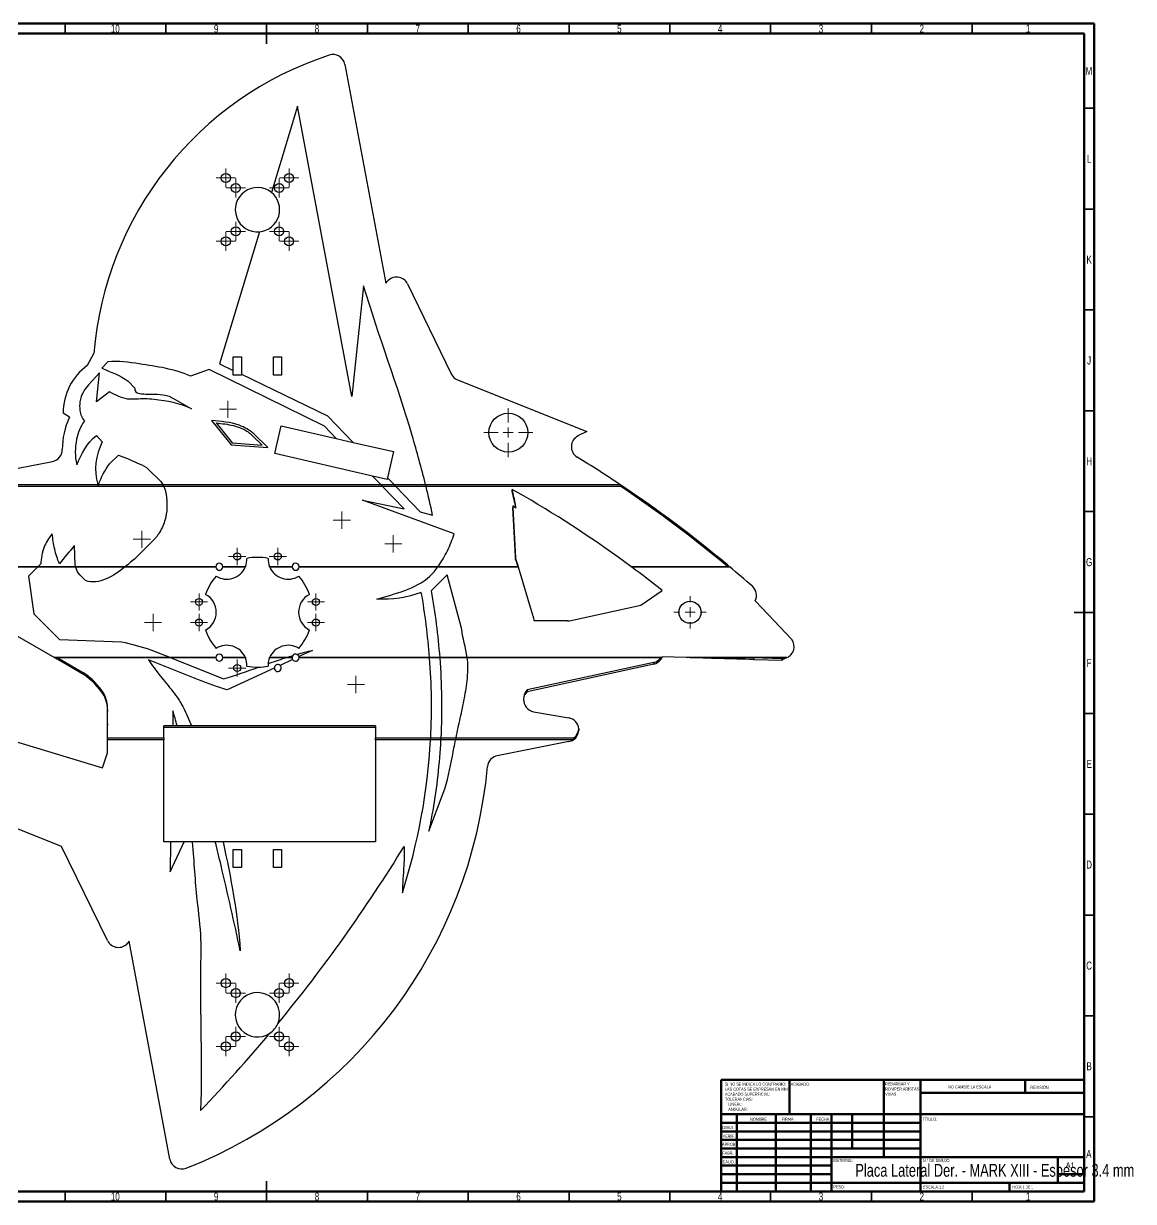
# Model space of a CAD drawing. Header units: millimetres. Extents: x 15 to 855, y 5 to 589.
# Drawn here: x 305 to 855, y 5 to 589 of the extents above; entities that cross this region are included whole.
import ezdxf

# ---------------------------------------------------------------- set-up
doc = ezdxf.new("R2010")
doc.units = ezdxf.units.MM
doc.styles.add('SLDTEXTSTYLE0', font='TXT', dxfattribs={"width": 0.75})
doc.styles.add('SLDTEXTSTYLE1', font='TXT', dxfattribs={"width": 0.681818})

# ---------------------------------------------------------------- blocks, each defined once
blk = doc.blocks.new('SW_NOTE_0')
at = {"color": 0, "linetype": 'Continuous', "lineweight": 0, "char_height": 1.5, "attachment_point": 1, "style": 'SLDTEXTSTYLE0'}
for s, insert in [('SI NO SE INDICA LO CONTRARIO:', (0, 1.93)), ('ACABADO SUPERFICIAL:', (0, -3.07)), ('TOLERANCIAS:', (0, -5.57)), ('LAS COTAS SE EXPRESAN EN MM', (0, -0.57)), ('ANGULAR:', (1.69, -10.57)), ('LINEAL:', (1.69, -8.07))]:
    blk.add_mtext(s, dxfattribs=dict(at, insert=insert))
blk = doc.blocks.new('SW_NOTE_0_1')
at = {"color": 0, "linetype": 'Continuous', "lineweight": 0, "char_height": 1.5, "attachment_point": 1, "style": 'SLDTEXTSTYLE0'}
for s, insert in [('REBARBAR Y', (0, 1.93)), ('VIVAS', (0, -3.07)), ('ROMPER ARISTAS', (0, -0.57))]:
    blk.add_mtext(s, dxfattribs=dict(at, insert=insert))
blk = doc.blocks.new('SW_CENTERMARKSYMBOL_0')
at = {"color": 0, "linetype": 'Continuous', "lineweight": 18}
for p, q in [((-2.5, 0), (-4.75, 0)), ((0, 0), (-2.5, 0)), ((0, 2.5), (0, 4.75)), ((0, 0), (0, 2.5)), ((0, 0), (0, -2.5)), ((0, 0), (2.5, 0)), ((2.5, 0), (4.75, 0)), ((0, -2.5), (0, -4.75))]:
    blk.add_line(p, q, dxfattribs=at)
blk = doc.blocks.new('SW_CENTERMARKSYMBOL_1')
at = {"color": 0, "linetype": 'Continuous', "lineweight": 18}
for p, q in [((-2.5, 0), (-4.75, 0)), ((0, 0), (-2.5, 0)), ((0, 2.5), (0, 4.75)), ((0, 0), (0, 2.5)), ((0, 0), (0, -2.5)), ((0, 0), (2.5, 0)), ((2.5, 0), (4.75, 0)), ((0, -2.5), (0, -4.75))]:
    blk.add_line(p, q, dxfattribs=at)
blk = doc.blocks.new('SW_CENTERMARKSYMBOL_2')
at = {"color": 0, "linetype": 'Continuous', "lineweight": 18}
for p, q in [((-2.5, 0), (-4.75, 0)), ((0, 0), (-2.5, 0)), ((0, 2.5), (0, 4.75)), ((0, 0), (0, 2.5)), ((0, 0), (0, -2.5)), ((0, 0), (2.5, 0)), ((2.5, 0), (4.75, 0)), ((0, -2.5), (0, -4.75))]:
    blk.add_line(p, q, dxfattribs=at)
blk = doc.blocks.new('SW_CENTERMARKSYMBOL_3')
at = {"color": 0, "linetype": 'Continuous', "lineweight": 18}
for p, q in [((-2.5, 0), (-4.75, 0)), ((0, 0), (-2.5, 0)), ((0, 2.5), (0, 4.75)), ((0, 0), (0, 2.5)), ((0, 0), (0, -2.5)), ((0, 0), (2.5, 0)), ((2.5, 0), (4.75, 0)), ((0, -2.5), (0, -4.75))]:
    blk.add_line(p, q, dxfattribs=at)
blk = doc.blocks.new('SW_CENTERMARKSYMBOL_4')
at = {"color": 0, "linetype": 'Continuous', "lineweight": 18}
for p, q in [((-2.5, 0), (-4.75, 0)), ((0, 0), (-2.5, 0)), ((0, 2.5), (0, 4.75)), ((0, 0), (0, 2.5)), ((0, 0), (0, -2.5)), ((0, 0), (2.5, 0)), ((2.5, 0), (4.75, 0)), ((0, -2.5), (0, -4.75))]:
    blk.add_line(p, q, dxfattribs=at)
blk = doc.blocks.new('SW_CENTERMARKSYMBOL_5')
at = {"color": 0, "linetype": 'Continuous', "lineweight": 18}
for p, q in [((-2.5, 0), (-4.75, 0)), ((0, 0), (-2.5, 0)), ((0, 2.5), (0, 4.75)), ((0, 0), (0, 2.5)), ((0, 0), (0, -2.5)), ((0, 0), (2.5, 0)), ((2.5, 0), (4.75, 0)), ((0, -2.5), (0, -4.75))]:
    blk.add_line(p, q, dxfattribs=at)
blk = doc.blocks.new('SW_CENTERMARKSYMBOL_6')
at = {"color": 0, "linetype": 'Continuous', "lineweight": 18}
for p, q in [((-2.5, 0), (-4.75, 0)), ((0, 0), (-2.5, 0)), ((0, 2.5), (0, 4.75)), ((0, 0), (0, 2.5)), ((0, 0), (0, -2.5)), ((0, 0), (2.5, 0)), ((2.5, 0), (4.75, 0)), ((0, -2.5), (0, -4.75))]:
    blk.add_line(p, q, dxfattribs=at)
blk = doc.blocks.new('SW_CENTERMARKSYMBOL_7')
at = {"color": 0, "linetype": 'Continuous', "lineweight": 18}
for p, q in [((-2.5, 0), (-4.75, 0)), ((0, 0), (-2.5, 0)), ((0, 2.5), (0, 4.75)), ((0, 0), (0, 2.5)), ((0, 0), (0, -2.5)), ((0, 0), (2.5, 0)), ((2.5, 0), (4.75, 0)), ((0, -2.5), (0, -4.75))]:
    blk.add_line(p, q, dxfattribs=at)
blk = doc.blocks.new('SW_CENTERMARKSYMBOL_8')
at = {"color": 0, "linetype": 'Continuous', "lineweight": 18}
for p, q in [((-2.5, 0), (-4.75, 0)), ((0, 0), (-2.5, 0)), ((0, 2.5), (0, 4.75)), ((0, 0), (0, 2.5)), ((0, 0), (0, -2.5)), ((0, 0), (2.5, 0)), ((2.5, 0), (4.75, 0)), ((0, -2.5), (0, -4.75))]:
    blk.add_line(p, q, dxfattribs=at)
blk = doc.blocks.new('SW_CENTERMARKSYMBOL_9')
at = {"color": 0, "linetype": 'Continuous', "lineweight": 18}
for p, q in [((-2.5, 0), (-4.75, 0)), ((0, 0), (-2.5, 0)), ((0, 2.5), (0, 4.75)), ((0, 0), (0, 2.5)), ((0, 0), (0, -2.5)), ((0, 0), (2.5, 0)), ((2.5, 0), (4.75, 0)), ((0, -2.5), (0, -4.75))]:
    blk.add_line(p, q, dxfattribs=at)
blk = doc.blocks.new('SW_CENTERMARKSYMBOL_10')
at = {"color": 0, "linetype": 'Continuous', "lineweight": 18}
for p, q in [((-2.5, 0), (-4.75, 0)), ((0, 0), (-2.5, 0)), ((0, 2.5), (0, 4.75)), ((0, 0), (0, 2.5)), ((0, 0), (0, -2.5)), ((0, 0), (2.5, 0)), ((2.5, 0), (4.75, 0)), ((0, -2.5), (0, -4.75))]:
    blk.add_line(p, q, dxfattribs=at)
blk = doc.blocks.new('SW_CENTERMARKSYMBOL_11')
at = {"color": 0, "linetype": 'Continuous', "lineweight": 18}
for p, q in [((-2.5, 0), (-4.75, 0)), ((0, 0), (-2.5, 0)), ((0, 2.5), (0, 4.75)), ((0, 0), (0, 2.5)), ((0, 0), (0, -2.5)), ((0, 0), (2.5, 0)), ((2.5, 0), (4.75, 0)), ((0, -2.5), (0, -4.75))]:
    blk.add_line(p, q, dxfattribs=at)
blk = doc.blocks.new('SW_CENTERMARKSYMBOL_12')
at = {"color": 0, "linetype": 'Continuous', "lineweight": 18}
for p, q in [((-2.5, 0), (-4.75, 0)), ((0, 0), (-2.5, 0)), ((0, 2.5), (0, 4.75)), ((0, 0), (0, 2.5)), ((0, 0), (0, -2.5)), ((0, 0), (2.5, 0)), ((2.5, 0), (4.75, 0)), ((0, -2.5), (0, -4.75))]:
    blk.add_line(p, q, dxfattribs=at)
blk = doc.blocks.new('SW_CENTERMARKSYMBOL_13')
at = {"color": 0, "linetype": 'Continuous', "lineweight": 18}
for p, q in [((-2.5, 0), (-4.75, 0)), ((0, 0), (-2.5, 0)), ((0, 2.5), (0, 4.75)), ((0, 0), (0, 2.5)), ((0, 0), (0, -2.5)), ((0, 0), (2.5, 0)), ((2.5, 0), (4.75, 0)), ((0, -2.5), (0, -4.75))]:
    blk.add_line(p, q, dxfattribs=at)
blk = doc.blocks.new('SW_CENTERMARKSYMBOL_14')
at = {"color": 0, "linetype": 'Continuous', "lineweight": 18}
for p, q in [((-2.5, 0), (-4.75, 0)), ((0, 0), (-2.5, 0)), ((0, 2.5), (0, 4.75)), ((0, 0), (0, 2.5)), ((0, 0), (0, -2.5)), ((0, 0), (2.5, 0)), ((2.5, 0), (4.75, 0)), ((0, -2.5), (0, -4.75))]:
    blk.add_line(p, q, dxfattribs=at)
blk = doc.blocks.new('SW_CENTERMARKSYMBOL_15')
at = {"color": 0, "linetype": 'Continuous', "lineweight": 18}
for p, q in [((-2.5, 0), (-4.75, 0)), ((0, 0), (-2.5, 0)), ((0, 2.5), (0, 4.75)), ((0, 0), (0, 2.5)), ((0, 0), (0, -2.5)), ((0, 0), (2.5, 0)), ((2.5, 0), (4.75, 0)), ((0, -2.5), (0, -4.75))]:
    blk.add_line(p, q, dxfattribs=at)
blk = doc.blocks.new('SW_CENTERMARKSYMBOL_16')
at = {"color": 0, "linetype": 'Continuous', "lineweight": 18}
for p, q in [((-2.5, 0), (-4.25, 0)), ((0, 0), (-2.5, 0)), ((0, 2.5), (0, 4.25)), ((0, 0), (0, 2.5)), ((0, 0), (0, -2.5)), ((0, 0), (2.5, 0)), ((2.5, 0), (4.25, 0)), ((0, -2.5), (0, -4.25))]:
    blk.add_line(p, q, dxfattribs=at)
blk = doc.blocks.new('SW_CENTERMARKSYMBOL_17')
at = {"color": 0, "linetype": 'Continuous', "lineweight": 18}
for p, q in [((-2.5, 0), (-4.25, 0)), ((0, 0), (-2.5, 0)), ((0, 2.5), (0, 4.25)), ((0, 0), (0, 2.5)), ((0, 0), (0, -2.5)), ((0, 0), (2.5, 0)), ((2.5, 0), (4.25, 0)), ((0, -2.5), (0, -4.25))]:
    blk.add_line(p, q, dxfattribs=at)
blk = doc.blocks.new('SW_CENTERMARKSYMBOL_18')
at = {"color": 0, "linetype": 'Continuous', "lineweight": 18}
for p, q in [((-2.5, 0), (-4.25, 0)), ((0, 0), (-2.5, 0)), ((0, 2.5), (0, 4.25)), ((0, 0), (0, 2.5)), ((0, 0), (0, -2.5)), ((0, 0), (2.5, 0)), ((2.5, 0), (4.25, 0)), ((0, -2.5), (0, -4.25))]:
    blk.add_line(p, q, dxfattribs=at)
blk = doc.blocks.new('SW_CENTERMARKSYMBOL_19')
at = {"color": 0, "linetype": 'Continuous', "lineweight": 18}
for p, q in [((-2.5, 0), (-4.25, 0)), ((0, 0), (-2.5, 0)), ((0, 2.5), (0, 4.25)), ((0, 0), (0, 2.5)), ((0, 0), (0, -2.5)), ((0, 0), (2.5, 0)), ((2.5, 0), (4.25, 0)), ((0, -2.5), (0, -4.25))]:
    blk.add_line(p, q, dxfattribs=at)
blk = doc.blocks.new('SW_CENTERMARKSYMBOL_20')
at = {"color": 0, "linetype": 'Continuous', "lineweight": 18}
for p, q in [((-2.5, 0), (-4.25, 0)), ((0, 0), (-2.5, 0)), ((0, 2.5), (0, 4.25)), ((0, 0), (0, 2.5)), ((0, 0), (0, -2.5)), ((0, 0), (2.5, 0)), ((2.5, 0), (4.25, 0)), ((0, -2.5), (0, -4.25))]:
    blk.add_line(p, q, dxfattribs=at)
blk = doc.blocks.new('SW_CENTERMARKSYMBOL_21')
at = {"color": 0, "linetype": 'Continuous', "lineweight": 18}
for p, q in [((0, 5), (0, 8)), ((-5, 0), (-8, 0)), ((0, 0), (-2.5, 0)), ((0, 0), (0, 2.5)), ((0, 0), (0, -2.5)), ((0, 0), (2.5, 0)), ((5, 0), (8, 0)), ((0, -5), (0, -8))]:
    blk.add_line(p, q, dxfattribs=at)
blk = doc.blocks.new('SW_CENTERMARKSYMBOL_22')
at = {"color": 0, "linetype": 'Continuous', "lineweight": 18}
for p, q in [((-2.5, 0), (-4.25, 0)), ((0, 0), (-2.5, 0)), ((0, 2.5), (0, 4.25)), ((0, 0), (0, 2.5)), ((0, 0), (0, -2.5)), ((0, 0), (2.5, 0)), ((2.5, 0), (4.25, 0)), ((0, -2.5), (0, -4.25))]:
    blk.add_line(p, q, dxfattribs=at)
blk = doc.blocks.new('SW_CENTERMARKSYMBOL_24')
at = {"color": 0, "linetype": 'Continuous', "lineweight": 18}
for p, q in [((-2.5, 0), (-4.25, 0)), ((0, 0), (-2.5, 0)), ((0, 2.5), (0, 4.25)), ((0, 0), (0, 2.5)), ((0, 0), (0, -2.5)), ((0, 0), (2.5, 0)), ((2.5, 0), (4.25, 0)), ((0, -2.5), (0, -4.25))]:
    blk.add_line(p, q, dxfattribs=at)
blk = doc.blocks.new('SW_CENTERMARKSYMBOL_25')
at = {"color": 0, "linetype": 'Continuous', "lineweight": 18}
for p, q in [((0, 5), (0, 12.15)), ((-5, 0), (-12.15, 0)), ((0, 0), (-2.5, 0)), ((0, 0), (0, 2.5)), ((0, 0), (0, -2.5)), ((0, 0), (2.5, 0)), ((5, 0), (12.15, 0)), ((0, -5), (0, -12.15))]:
    blk.add_line(p, q, dxfattribs=at)
blk = doc.blocks.new('SW_CENTERMARKSYMBOL_26')
at = {"color": 0, "linetype": 'Continuous', "lineweight": 18}
for p, q in [((-2.5, 0), (-4.25, 0)), ((0, 0), (-2.5, 0)), ((0, 2.5), (0, 4.25)), ((0, 0), (0, 2.5)), ((0, 0), (0, -2.5)), ((0, 0), (2.5, 0)), ((2.5, 0), (4.25, 0)), ((0, -2.5), (0, -4.25))]:
    blk.add_line(p, q, dxfattribs=at)
blk = doc.blocks.new('SW_CENTERMARKSYMBOL_27')
at = {"color": 0, "linetype": 'Continuous', "lineweight": 18}
for p, q in [((-2.5, 0), (-4.25, 0)), ((0, 0), (-2.5, 0)), ((0, 2.5), (0, 4.25)), ((0, 0), (0, 2.5)), ((0, 0), (0, -2.5)), ((0, 0), (2.5, 0)), ((2.5, 0), (4.25, 0)), ((0, -2.5), (0, -4.25))]:
    blk.add_line(p, q, dxfattribs=at)
blk = doc.blocks.new('SW_CENTERMARKSYMBOL_28')
at = {"color": 0, "linetype": 'Continuous', "lineweight": 18}
for p, q in [((-2.5, 0), (-4.25, 0)), ((0, 0), (-2.5, 0)), ((0, 2.5), (0, 4.25)), ((0, 0), (0, 2.5)), ((0, 0), (0, -2.5)), ((0, 0), (2.5, 0)), ((2.5, 0), (4.25, 0)), ((0, -2.5), (0, -4.25))]:
    blk.add_line(p, q, dxfattribs=at)
blk = doc.blocks.new('SW_CENTERMARKSYMBOL_29')
at = {"color": 0, "linetype": 'Continuous', "lineweight": 18}
for p, q in [((-2.5, 0), (-4.25, 0)), ((0, 0), (-2.5, 0)), ((0, 2.5), (0, 4.25)), ((0, 0), (0, 2.5)), ((0, 0), (0, -2.5)), ((0, 0), (2.5, 0)), ((2.5, 0), (4.25, 0)), ((0, -2.5), (0, -4.25))]:
    blk.add_line(p, q, dxfattribs=at)
blk = doc.blocks.new('SW_CENTERMARKSYMBOL_30')
at = {"color": 0, "linetype": 'Continuous', "lineweight": 18}
for p, q in [((-2.5, 0), (-4.25, 0)), ((0, 0), (-2.5, 0)), ((0, 2.5), (0, 4.25)), ((0, 0), (0, 2.5)), ((0, 0), (0, -2.5)), ((0, 0), (2.5, 0)), ((2.5, 0), (4.25, 0)), ((0, -2.5), (0, -4.25))]:
    blk.add_line(p, q, dxfattribs=at)
blk = doc.blocks.new('SW_CENTERMARKSYMBOL_31')
at = {"color": 0, "linetype": 'Continuous', "lineweight": 18}
for p, q in [((-2.5, 0), (-4.25, 0)), ((0, 0), (-2.5, 0)), ((0, 2.5), (0, 4.25)), ((0, 0), (0, 2.5)), ((0, 0), (0, -2.5)), ((0, 0), (2.5, 0)), ((2.5, 0), (4.25, 0)), ((0, -2.5), (0, -4.25))]:
    blk.add_line(p, q, dxfattribs=at)

msp = doc.modelspace()

# ---------------------------------------------------------------- linework, layer by layer
at = {"color": 7, "linetype": 'Continuous', "lineweight": 70}
for p, q in [((15, 589), (836, 589)), ((20, 584), (831, 584)), ((831, 584), (831, 10)), ((836, 589), (836, 5)), ((831, 10), (20, 10)), ((836, 5), (15, 5))]:
    msp.add_line(p, q, dxfattribs=at)
at = {"color": 7, "linetype": 'Continuous', "lineweight": 35}
for p, q in [((325.5, 584), (325.5, 589)), ((375.5, 584), (375.5, 589)), ((425.5, 589), (425.5, 579)), ((425.5, 584), (425.5, 589)), ((475.5, 584), (475.5, 589)), ((525.5, 584), (525.5, 589)), ((575.5, 584), (575.5, 589)), ((625.5, 584), (625.5, 589)), ((675.5, 584), (675.5, 589)), ((725.5, 584), (725.5, 589)), ((775.5, 584), (775.5, 589)), ((831, 547), (836, 547)), ((831, 497), (836, 497)), ((831, 447), (836, 447)), ((831, 397), (836, 397)), ((831, 347), (836, 347)), ((836, 297), (826, 297)), ((831, 297), (836, 297)), ((831, 247), (836, 247)), ((831, 197), (836, 197)), ((831, 147), (836, 147)), ((831, 97), (836, 97)), ((831, 47), (836, 47)), ((425.5, 5), (425.5, 15)), ((325.5, 10), (325.5, 5)), ((375.5, 10), (375.5, 5)), ((425.5, 10), (425.5, 5)), ((475.5, 10), (475.5, 5)), ((525.5, 10), (525.5, 5)), ((575.5, 10), (575.5, 5)), ((625.5, 10), (625.5, 5)), ((675.5, 10), (675.5, 5)), ((725.5, 10), (725.5, 5)), ((775.5, 10), (775.5, 5))]:
    msp.add_line(p, q, dxfattribs=at)
at = {"color": 7, "linetype": 'Continuous', "lineweight": 25}
for p, q in [((464.31, 568.72), (484.6, 460.27)), ((440.8, 548.06), (427.83, 505.31)), ((467.74, 404.05), (440.8, 548.06)), ((421.91, 485.77), (402.06, 420.32)), ((473.55, 458.95), (467.74, 404.05)), ((484.6, 460.27), (485.3, 461.12)), ((495.33, 459.94), (517.06, 415.36)), ((336.66, 419.58), (339.85, 425.34)), ((346.73, 421.25), (343.67, 418.09)), ((408.94, 423.73), (412.94, 423.73)), ((408.94, 417.01), (408.94, 423.73)), ((412.94, 423.73), (412.94, 415.09)), ((428.94, 423.73), (432.94, 423.73)), ((428.94, 414.73), (428.94, 423.73)), ((432.94, 423.73), (432.94, 414.73)), ((342.53, 415.85), (337.15, 409.93)), ((341.01, 401.49), (342.53, 415.85)), ((396.98, 417.41), (387.73, 414.25)), ((454.13, 389.31), (396.98, 417.41)), ((402.06, 420.32), (408.94, 417.01)), ((408.94, 414.73), (408.94, 417.01)), ((412.94, 414.73), (408.94, 414.73)), ((412.94, 415.09), (412.94, 414.73)), ((412.94, 415.09), (455.73, 394.51)), ((432.94, 414.73), (428.94, 414.73)), ((356.73, 411.62), (360.06, 408.28)), ((520.23, 412.42), (584.32, 386.77)), ((347.62, 406.45), (341.01, 401.49)), ((379.01, 403.25), (388.23, 397.91)), ((327.65, 393.77), (324.57, 395.87)), ((398.2, 392.14), (407.91, 380.15)), ((455.73, 394.51), (468.43, 381.36)), ((400.45, 390.96), (408.41, 381.12)), ((426.02, 378.85), (419.08, 385.53)), ((429.55, 375.79), (432.72, 389.57)), ((432.72, 389.57), (459.91, 383.32)), ((459.91, 383.32), (454.13, 389.31)), ((584.32, 386.77), (579.93, 384.57)), ((341.01, 384.74), (343.93, 381.61)), ((407.91, 380.15), (426.02, 378.85)), ((408.41, 381.12), (423.33, 380.04)), ((423.33, 380.04), (418.39, 384.81)), ((459.91, 383.32), (468.43, 381.36)), ((468.43, 381.36), (488.46, 376.76)), ((347.62, 370.71), (352.08, 374.99)), ((477.93, 364.67), (429.55, 375.79)), ((488.46, 376.76), (485.47, 363.73)), ((266.49, 361.5), (319.29, 371.88)), ((366.85, 367.97), (372.47, 362.49)), ((482.07, 360.39), (477.93, 364.67)), ((485.29, 362.98), (477.93, 364.67)), ((485.47, 363.73), (485.29, 362.98)), ((485.47, 363.73), (488.7, 360.39)), ((374.53, 359.44), (263.8, 359.44)), ((264.02, 360.39), (341.78, 360.39)), ((341.78, 360.39), (342.17, 360.39)), ((342.17, 360.39), (374.06, 360.39)), ((374.06, 360.39), (482.07, 360.39)), ((482.98, 359.44), (374.53, 359.44)), ((482.07, 360.39), (482.98, 359.44)), ((482.07, 360.39), (488.7, 360.39)), ((489.61, 359.44), (482.98, 359.44)), ((493.69, 348.36), (482.98, 359.44)), ((488.7, 360.39), (504.32, 360.39)), ((489.61, 359.44), (488.7, 360.39)), ((504.55, 359.44), (489.61, 359.44)), ((489.61, 359.44), (501.71, 346.91)), ((504.32, 360.39), (600.9, 360.39)), ((601.16, 359.44), (504.55, 359.44)), ((553.27, 354.67), (547.22, 357.96)), ((547.47, 357.04), (547.22, 357.18)), ((547.47, 357.04), (547.47, 357.82)), ((601.16, 359.44), (601.16, 360.22)), ((518.57, 336.05), (473.08, 352.67)), ((473.08, 352.67), (493.69, 348.36)), ((501.71, 346.91), (507.8, 345.33)), ((549.06, 348.77), (547.63, 349.9)), ((547.63, 349.9), (547.67, 349.09)), ((547.67, 349.09), (547.63, 349.12)), ((547.63, 349.12), (548.89, 324.06)), ((548.89, 324.84), (547.67, 349.09)), ((549.06, 348.77), (549.06, 349.55)), ((369.68, 333.22), (360.5, 323.99)), ((330.56, 320.42), (330.26, 330.17)), ((415.71, 323.51), (415.71, 323.85)), ((426.18, 323.85), (426.18, 323.51)), ((548.89, 324.06), (548.89, 324.84)), ((548.94, 323.58), (548.94, 324.36)), ((549, 323.28), (549, 324.06)), ((549.1, 322.9), (549.1, 323.68)), ((550.05, 320.58), (549.1, 323.68)), ((549.1, 322.9), (550.05, 319.8)), ((221.93, 319.63), (312, 319.63)), ((222.44, 319.8), (312.17, 319.8)), ((312, 319.63), (307.37, 315.02)), ((312.17, 319.8), (312, 319.63)), ((312, 319.63), (330.74, 319.63)), ((313.5, 321.13), (312.17, 319.8)), ((312.17, 319.8), (330.69, 319.8)), ((330.69, 319.8), (355.46, 319.8)), ((330.74, 319.63), (355.25, 319.63)), ((335.7, 312.84), (332.89, 315.66)), ((355.25, 319.63), (400.28, 319.63)), ((355.46, 319.8), (400.28, 319.8)), ((403.77, 319.8), (414.99, 319.8)), ((403.78, 319.63), (414.92, 319.63)), ((426.9, 319.8), (438.12, 319.8)), ((426.97, 319.63), (438.11, 319.63)), ((441.61, 319.8), (510.51, 319.8)), ((441.61, 319.63), (510.39, 319.63)), ((506.43, 315.02), (508.54, 317.13)), ((515.01, 315.66), (507.14, 307.8)), ((510.39, 319.63), (550.22, 319.63)), ((510.51, 319.8), (550.05, 319.8)), ((522.22, 289.22), (515.01, 315.66)), ((550.05, 319.8), (550.05, 320.58)), ((550.22, 319.63), (557.18, 296.39)), ((606.22, 319.8), (654.08, 319.8)), ((606.44, 319.63), (655.22, 319.63)), ((654.08, 319.8), (654.08, 320.58)), ((307.37, 315.02), (310.08, 296.33)), ((611.1, 300.58), (621.75, 307.95)), ((575.71, 292.94), (611.1, 300.58)), ((667.8, 302.71), (674.3, 296.03)), ((310.08, 296.33), (322.68, 283.69)), ((574.65, 292.82), (558.25, 292.82)), ((686.04, 283.67), (674.3, 296.03)), ((295.33, 289.01), (320.22, 274.63)), ((322.68, 283.69), (353.54, 282.45)), ((377.72, 274.63), (320.22, 274.63)), ((368.04, 278.49), (377.72, 274.63)), ((377.72, 274.63), (378.15, 274.46)), ((400.28, 274.63), (377.72, 274.63)), ((414.92, 274.63), (403.78, 274.63)), ((435.13, 274.63), (426.97, 274.63)), ((438.11, 274.63), (435.13, 274.63)), ((448.23, 278.23), (441.53, 275.12)), ((506.3, 274.63), (441.61, 274.63)), ((511.32, 274.63), (506.3, 274.63)), ((525, 274.63), (511.32, 274.63)), ((621.57, 274.63), (525, 274.63)), ((633.55, 274.63), (621.73, 274.97)), ((683.5, 274.63), (633.55, 274.63)), ((321.86, 274.46), (334.57, 267.12)), ((378.15, 274.46), (321.86, 274.46)), ((321.86, 274.46), (321.86, 273.68)), ((334.57, 266.34), (321.86, 273.68)), ((391.7, 263.67), (366.85, 273.57)), ((378.15, 274.46), (404.17, 264.09)), ((400.28, 274.46), (378.15, 274.46)), ((414.99, 274.46), (403.77, 274.46)), ((429.26, 269.44), (405.94, 258.64)), ((415.71, 270.42), (415.71, 270.75)), ((426.18, 270.75), (426.18, 270.42)), ((434.6, 274.46), (426.9, 274.46)), ((438.37, 273.66), (432.17, 270.79)), ((438.12, 274.46), (434.6, 274.46)), ((506.32, 274.46), (441.61, 274.46)), ((511.33, 274.46), (506.32, 274.46)), ((525.02, 274.46), (511.33, 274.46)), ((620.97, 274.46), (525.02, 274.46)), ((617.48, 272.25), (554.67, 258.69)), ((554.67, 257.91), (617.48, 271.47)), ((617.48, 272.25), (617.48, 271.47)), ((620.97, 274.46), (620.97, 273.68)), ((681.11, 274.07), (667.06, 274.46)), ((667.06, 274.46), (667.06, 273.68)), ((681.56, 274.46), (667.06, 274.46)), ((667.06, 273.68), (681.11, 273.29)), ((681.11, 274.07), (681.11, 273.29)), ((681.56, 274.46), (681.56, 273.68)), ((334.57, 267.12), (334.57, 266.34)), ((554.67, 258.69), (554.67, 257.91)), ((344.76, 256.8), (344.76, 256.02)), ((552.96, 254.1), (552.96, 253.32)), ((346.61, 248.71), (346.61, 247.93)), ((379.01, 248.2), (378.88, 240.88)), ((557.92, 247.8), (575.32, 244.78)), ((346.63, 241.81), (346.63, 241.03)), ((346.63, 241.81), (346.63, 241.81)), ((346.63, 241.81), (346.63, 241.03)), ((378.88, 240.88), (374.48, 240.88)), ((374.48, 234.83), (374.48, 240.88)), ((374.48, 240.1), (479.48, 240.1)), ((381.13, 240.88), (378.88, 240.88)), ((388.17, 240.88), (381.13, 240.88)), ((479.48, 240.88), (388.17, 240.88)), ((479.48, 240.88), (479.48, 234.83)), ((298.77, 233.66), (343.99, 219.96)), ((346.61, 234.83), (374.48, 234.83)), ((374.48, 233.88), (346.61, 233.88)), ((374.48, 234.83), (374.48, 233.88)), ((374.48, 183.25), (374.48, 233.88)), ((479.48, 233.88), (479.48, 234.83)), ((479.48, 234.83), (506.87, 234.83)), ((479.48, 233.88), (479.48, 183.25)), ((506.82, 233.88), (479.48, 233.88)), ((511.82, 233.88), (506.82, 233.88)), ((506.87, 234.83), (511.87, 234.83)), ((519.23, 233.88), (511.82, 233.88)), ((511.87, 234.83), (519.43, 234.83)), ((577.63, 233.88), (519.23, 233.88)), ((519.43, 234.83), (577.87, 234.83)), ((577.87, 234.83), (577.87, 234.05)), ((580.28, 239.26), (580.28, 238.48)), ((575.45, 232.98), (539.89, 226.01)), ((343.99, 219.96), (346.54, 227.49)), ((505.94, 188.54), (513.07, 207.38)), ((323.81, 180.98), (267.19, 203.64)), ((377.86, 183.25), (374.48, 183.25)), ((377.86, 183.25), (377.6, 168.38)), ((377.6, 168.38), (384.54, 183.25)), ((384.54, 183.25), (377.86, 183.25)), ((388.58, 183.25), (384.54, 183.25)), ((400, 183.25), (388.58, 183.25)), ((403.88, 183.25), (400, 183.25)), ((479.48, 183.25), (403.88, 183.25)), ((346.56, 134.33), (323.81, 180.98)), ((408.94, 179.53), (412.94, 179.53)), ((408.94, 170.53), (408.94, 179.53)), ((412.94, 179.53), (412.94, 170.53)), ((428.94, 179.53), (432.94, 179.53)), ((428.94, 170.53), (428.94, 179.53)), ((432.94, 179.53), (432.94, 170.53)), ((412.94, 170.53), (408.94, 170.53)), ((432.94, 170.53), (428.94, 170.53)), ((357.29, 133.99), (356.59, 133.14)), ((377.49, 25.99), (357.29, 133.99))]:
    msp.add_line(p, q, dxfattribs=at)
at = {"color": 7, "linetype": 'Continuous', "lineweight": 50}
for p, q in [((651, 65.25), (831, 65.25)), ((651, 65.25), (651, 10)), ((684.8, 48.25), (684.8, 65.25)), ((731.6, 65.25), (731.6, 27)), ((749.8, 65.25), (749.8, 10)), ((801.8, 58.88), (801.8, 65.25)), ((831, 58.88), (749.8, 58.88)), ((831, 48.25), (651, 48.25)), ((658.8, 48.25), (658.8, 10)), ((677.99, 48.25), (677.99, 10)), ((695.4, 48.25), (695.4, 10)), ((705.6, 10), (705.6, 48.25)), ((716, 31.25), (716, 48.25)), ((749.8, 44), (651, 44)), ((749.8, 39.75), (651, 39.75)), ((749.8, 35.5), (651, 35.5)), ((749.8, 31.25), (651, 31.25)), ((705.6, 27), (651, 27)), ((705.6, 27), (831, 27)), ((818, 14.25), (818, 27)), ((705.6, 22.75), (651, 22.75)), ((705.6, 18.5), (651, 18.5)), ((831, 18.5), (818, 18.5)), ((651, 14.25), (831, 14.25)), ((794, 10), (794, 14.25))]:
    msp.add_line(p, q, dxfattribs=at)
at = {"color": 7, "linetype": 'Continuous', "lineweight": 25}
for centre, radius in [((405.25, 512.43), 2.25), ((436.64, 512.43), 2.25), ((410.2, 507.48), 2.25), ((431.69, 507.48), 2.25), ((410.2, 485.98), 2.25), ((431.69, 485.98), 2.25), ((405.25, 481.03), 2.25), ((436.64, 481.03), 2.25), ((545.35, 386.19), 9.65), ((410.88, 324.79), 1.75), ((431.01, 324.79), 1.75), ((391.96, 302.24), 1.75), ((449.93, 302.24), 1.75), ((635.52, 297.13), 5.5), ((391.96, 292.02), 1.75), ((449.93, 292.02), 1.75), ((410.88, 269.48), 1.75), ((405.25, 113.23), 2.25), ((436.64, 113.23), 2.25), ((410.2, 108.28), 2.25), ((431.69, 108.28), 2.25), ((410.2, 86.78), 2.25), ((431.69, 86.78), 2.25), ((405.25, 81.83), 2.25), ((436.64, 81.83), 2.25)]:
    msp.add_circle(centre, radius, dxfattribs=at)
for centre, radius, start, end in [((509, 411.95), 169.68, 108.00279, 175.47538), ((458.42, 567.62), 6, 10.59586, 108.00279), ((420.94, 496.73), 11, 51.21268, 275.04871), ((420.94, 496.73), 11, 275.04871, 51.21268), ((489.93, 457.31), 6, 25.99393, 140.55052), ((353.99, 395.81), 29.42, 126.10723, 179.88004), ((522.46, 417.99), 6, 205.99393, 248.19084), ((360.93, 378.06), 36.8, 154.72969, 180.39206), ((582.63, 379.21), 6, 116.64784, 238.53504), ((318.13, 377.77), 6, 281.12712, 0.39206), ((251.6, -161.72), 628.17, 56.21641, 58.53504), ((473.09, 337.31), 76.95, 14.85733, 15.56433), ((473.09, 336.53), 76.95, 9.14927, 15.56433), ((473.09, 337.31), 76.95, 9.14927, 14.85733), ((251.6, -161.72), 628.17, 50.15464, 56.18867), ((251.6, -162.5), 628.17, 50.15464, 56.18867), ((251.2, -161.63), 598.17, 53.59454, 59.66989), ((402.03, 319.68), 1.75, 4.0319, 175.9681), ((405.73, 323.51), 9.98, 338.16333, 1.92602), ((420.94, 297.13), 27.22, 78.89405, 101.10595), ((436.16, 323.51), 9.98, 178.07398, 201.83667), ((439.86, 319.68), 1.75, 4.0319, 175.9681), ((553.63, 324.3), 4.74, 182.89558, 188.72764), ((386.95, 259.09), 174.59, 21.84954, 21.91437), ((473.09, 336.53), 76.95, 350.22542, 350.30901), ((386.95, 258.31), 174.59, 21.84954, 21.91437), ((553.65, 324.3), 4.76, 192.33609, 197.10351), ((402.03, 319.68), 1.75, 181.51011, 358.48989), ((405.73, 323.51), 9.98, 238.03401, 337.11311), ((436.16, 323.51), 9.98, 202.88689, 301.96599), ((439.86, 319.68), 1.75, 181.51011, 358.48989), ((251.2, -161.63), 598.17, 51.72337, 53.56725), ((251.6, -161.72), 628.17, 48.66996, 50.0196), ((420.94, 297.13), 27.23, 138.85409, 161.07602), ((420.94, 297.13), 27.23, 18.92398, 41.14591), ((662.48, 305.48), 6, 332.46412, 48.66996), ((390.54, 297.13), 9.98, 297.77882, 62.22118), ((451.35, 297.13), 9.98, 117.77882, 242.22118), ((561.97, 297.82), 5, 196.67076, 213.22005), ((386.95, 259.09), 174.59, 11.14161, 11.89878), ((574.65, 297.82), 5, 270, 282.18116), ((420.94, 297.13), 27.23, 198.92398, 221.14591), ((420.94, 297.13), 27.23, 318.85409, 341.07602), ((405.73, 270.75), 9.98, 22.88689, 121.96599), ((436.16, 270.75), 9.98, 58.03401, 157.11311), ((681.17, 280.17), 6, 292.76984, 35.74904), ((402.03, 274.59), 1.75, 1.51011, 178.48989), ((439.86, 274.59), 1.75, 141.60986, 178.48989), ((439.86, 274.59), 1.75, 71.02107, 141.60986), ((439.86, 274.59), 1.75, 17.88883, 71.02107), ((439.86, 274.59), 1.75, 1.51011, 17.88883), ((616.21, 277.33), 6, 333.249, 336.7818), ((402.03, 274.59), 1.75, 184.0319, 355.9681), ((405.73, 270.75), 9.98, 358.07398, 21.83667), ((420.94, 297.13), 27.23, 258.89405, 270.96958), ((420.94, 297.13), 27.23, 270.96958, 281.10595), ((436.16, 270.75), 9.98, 175.00336, 181.92602), ((436.16, 270.75), 9.98, 158.16333, 175.00336), ((431.01, 269.48), 1.75, 48.60606, 181.09835), ((431.01, 269.48), 1.75, 181.09835, 48.60606), ((439.86, 274.59), 1.75, 184.0319, 211.81557), ((439.86, 274.59), 1.75, 211.81557, 355.9681), ((616.21, 278.11), 6, 282.18116, 322.52276), ((616.21, 277.33), 6, 282.18116, 322.52276), ((684.6, 270.5), 5, 127.45667, 134.42347), ((684.6, 269.71), 5, 127.45667, 134.42347), ((314.83, 237.44), 35.64, 32.89654, 56.38076), ((314.83, 236.66), 35.64, 32.89654, 56.38076), ((558.95, 254.49), 6, 135.5784, 183.73082), ((558.95, 253.71), 6, 135.5784, 176.26918), ((327.57, 248.6), 19.05, 0.34209, 25.50046), ((327.57, 247.82), 19.05, 0.34209, 25.50046), ((558.95, 253.71), 6, 176.26918, 260.14425), ((-744.63, 242.2), 1091.26, 359.97951, 0.34209), ((-744.63, 241.42), 1091.26, 0.02051, 0.34209), ((-744.63, 241.42), 1091.26, 359.65397, 0.02049), ((574.3, 238.87), 6, 3.73082, 80.14425), ((-744.63, 241.42), 1091.26, 359.26851, 359.60409), ((574.3, 238.87), 6, 281.09143, 303.77007), ((574.3, 239.65), 6, 306.57468, 356.26918), ((574.3, 238.87), 6, 306.57468, 356.26918), ((541.04, 220.12), 6, 101.09143, 174.75902), ((298.78, 242.34), 237.28, 291.45762, 354.75902), ((351.95, 136.95), 6, 205.99393, 320.55052), ((420.94, 97.53), 11, 336.2451, 304.29337), ((420.94, 97.53), 11, 304.29337, 336.2451), ((383.39, 27.09), 6, 190.59586, 291.45762)]:
    msp.add_arc(centre, radius, start, end, dxfattribs=at)
for points, knots in [([(504.32, 360.39), (502.3, 368.56), (493.23, 401.78), (481.12, 434.08), (473.55, 458.95)], [0.1301717, 0.1301717, 0.1301717, 0.1301717, 0.342759, 1, 1, 1, 1]), ([(387.73, 414.25), (379.59, 417.66), (365.79, 419.82), (351.97, 421.76), (346.73, 421.25)], [0, 0, 0, 0, 0.626386, 1, 1, 1, 1]), ([(337.15, 409.93), (336.2, 408.88), (334.29, 406.27), (332.65, 401.84), (332.69, 396.64), (333.81, 393.38), (335.08, 391.88)], [0, 0, 0, 0, 0.218181, 0.486165, 0.706463, 1, 1, 1, 1]), ([(366.36, 405.26), (369.64, 405.14), (374.25, 405.52), (378.17, 403.74), (379.01, 403.25)], [0, 0, 0, 0, 0.778822, 1, 1, 1, 1]), ([(388.23, 397.91), (382.35, 400.76), (374.53, 402.18), (363.75, 403.12), (359.34, 402.59), (356.47, 402.84)], [0, 0, 0, 0, 0.592498, 0.733741, 1, 1, 1, 1]), ([(335.08, 391.88), (333.16, 389.22), (330.31, 382.12), (330.33, 374.42), (331.3, 370.27)], [0, 0, 0, 0, 0.434632, 1, 1, 1, 1]), ([(419.08, 385.53), (416.96, 387.57), (410.43, 391.11), (402.76, 391.8), (398.2, 392.14)], [0, 0, 0, 0, 0.376257, 1, 1, 1, 1]), ([(400.45, 390.96), (403.34, 390.7), (406.25, 390.35), (410.76, 389.21), (412.44, 388.63), (415.59, 387.07), (417.06, 386.09), (418.39, 384.81)], [0, 0, 0, 0, 0.3942218, 0.3942218, 0.6442218, 0.6442218, 0.8942218, 0.8942218, 0.8942218, 0.8942218]), ([(352.08, 374.99), (355.59, 373.74), (360.49, 371.53), (365.57, 369.22), (366.85, 367.97)], [0, 0, 0, 0, 0.675653, 1, 1, 1, 1]), ([(374.53, 359.44), (374.77, 358.89), (374.96, 358.34), (375.29, 357.22), (375.42, 356.66), (375.64, 355.52), (375.73, 354.94), (375.87, 353.79), (375.93, 353.2), (376.14, 350.29), (376.06, 347.98), (375.59, 345.13), (375.48, 344.56), (375.22, 343.42), (375.07, 342.86), (374.56, 341.17), (374.14, 340.09), (373.14, 337.98), (372.57, 336.97), (371.57, 335.5), (371.22, 335.02), (370.48, 334.1), (370.09, 333.65), (369.68, 333.22)], [0, 0, 0, 0, 0.0625, 0.0625, 0.125, 0.125, 0.1875, 0.1875, 0.25, 0.25, 0.5, 0.5, 0.5625, 0.5625, 0.625, 0.625, 0.75, 0.75, 0.875, 0.875, 0.9375, 0.9375, 1, 1, 1, 1]), ([(319.16, 336.05), (318.27, 335.01), (317.47, 333.9), (316.06, 331.55), (315.47, 330.33), (314.76, 328.45), (314.55, 327.81), (314.19, 326.51), (314.03, 325.84), (313.66, 323.84), (313.53, 322.49), (313.5, 321.13)], [0, 0, 0, 0, 0.25, 0.25, 0.5, 0.5, 0.625, 0.625, 0.75, 0.75, 1, 1, 1, 1]), ([(322.68, 321.13), (321.71, 323.52), (320.94, 325.96), (319.76, 330.96), (319.37, 333.5), (319.16, 336.05)], [0, 0, 0, 0, 0.5, 0.5, 1, 1, 1, 1]), ([(510.51, 319.8), (511.38, 321.05), (512.2, 322.33), (513.75, 324.95), (514.47, 326.28), (515.82, 329), (516.44, 330.39), (517.58, 333.19), (518.1, 334.61), (518.57, 336.05)], [0, 0, 0, 0, 0.25, 0.25, 0.5, 0.5, 0.75, 0.75, 1, 1, 1, 1]), ([(360.5, 323.99), (359.65, 323.3), (358.82, 322.59), (357.15, 321.18), (356.31, 320.48), (355.46, 319.8)], [0, 0, 0, 0, 0.5, 0.5, 1, 1, 1, 1]), ([(366.85, 273.57), (368.58, 270.77), (370.59, 268.17), (373.69, 264.34), (374.75, 263.07), (376.83, 260.52), (377.87, 259.24), (379.86, 256.65), (380.82, 255.33), (382.17, 253.3), (382.6, 252.61), (383.44, 251.22), (383.83, 250.51), (384.96, 248.36), (385.65, 246.89), (386.96, 243.91), (387.58, 242.4), (388.17, 240.88)], [0, 0, 0, 0, 0.25, 0.25, 0.375, 0.375, 0.5, 0.5, 0.625, 0.625, 0.6875, 0.6875, 0.75, 0.75, 0.875, 0.875, 1, 1, 1, 1]), ([(519.43, 234.83), (520.11, 238.1), (520.82, 241.37), (522.27, 247.91), (522.99, 251.18), (524.22, 257.74), (524.74, 261.04), (525.12, 265.2), (525.18, 266.03), (525.27, 267.7), (525.31, 268.54), (525.32, 270.22), (525.31, 271.06), (525.22, 272.76), (525.14, 273.61), (525.02, 274.46)], [0, 0, 0, 0, 0.25, 0.25, 0.5, 0.5, 0.75, 0.75, 0.8125, 0.8125, 0.875, 0.875, 0.9375, 0.9375, 1, 1, 1, 1]), ([(511.82, 233.88), (511.78, 233.12), (511.07, 220.66), (509.23, 205.48), (506.49, 191.25), (505.94, 188.54)], [0.4851968, 0.4851968, 0.4851968, 0.4851968, 0.5, 0.7296088, 0.783687, 0.783687, 0.783687, 0.783687]), ([(513.07, 207.38), (515.31, 213.27), (516.89, 222.3), (518.68, 231.19), (519.23, 233.88)], [0, 0, 0, 0, 0.2274179, 0.326279, 0.326279, 0.326279, 0.326279]), ([(388.58, 183.25), (389.42, 172.73), (390.23, 158.21), (393.05, 137.27), (392.2, 102.57), (393.55, 74.14), (392.73, 50.14)], [0.0467829, 0.0467829, 0.0467829, 0.0467829, 0.2572588, 0.3972705, 0.4857858, 1, 1, 1, 1]), ([(412.38, 129.29), (409.45, 143.46), (405.32, 161.43), (401.01, 179.38), (400, 183.25)], [0, 0, 0, 0, 0.3508099, 0.4477791, 0.4477791, 0.4477791, 0.4477791]), ([(493.69, 181.06), (493.78, 177.91), (493.61, 170.22), (492.8, 162.57), (492.82, 158.04)], [0, 0, 0, 0, 0.410331, 1, 1, 1, 1])]:
    msp.add_open_spline(points, degree=3, knots=knots, dxfattribs=at)
for points in [[(343.67, 418.09), (348.14, 416.24), (352.93, 414.71), (356.73, 411.62)], [(356.47, 402.84), (353.29, 403.5), (350.34, 404.7), (347.62, 406.45)], [(360.06, 408.28), (359.51, 404.81), (364.59, 405.55), (366.36, 405.26)], [(331.3, 370.27), (333.73, 375.56), (336.15, 381.1), (341.01, 384.74)], [(343.93, 381.61), (340.75, 375.1), (339.49, 367.48), (341.78, 360.39)], [(342.17, 360.39), (343.37, 364.15), (345.19, 367.59), (347.62, 370.71)], [(372.47, 362.49), (373.11, 361.86), (373.63, 361.15), (374.06, 360.39)], [(341.99, 359.78), (341.92, 359.98), (341.85, 360.18), (341.78, 360.39)], [(342.17, 360.39), (342.11, 360.18), (342.05, 359.98), (341.99, 359.78)], [(374.53, 359.44), (374.39, 359.76), (374.23, 360.07), (374.06, 360.39)], [(504.32, 360.39), (504.4, 360.07), (504.48, 359.75), (504.55, 359.44)], [(507.8, 345.33), (506.78, 350.04), (505.7, 354.75), (504.55, 359.44)], [(600.9, 360.39), (600.99, 360.07), (601.07, 359.75), (601.16, 359.44)], [(600.9, 360.39), (600.99, 360.33), (601.07, 360.27), (601.16, 360.22)], [(330.26, 330.17), (327.59, 327.28), (325.06, 324.26), (322.68, 321.13)], [(548.94, 324.36), (548.92, 324.52), (548.9, 324.68), (548.89, 324.84)], [(549.1, 323.68), (549.06, 323.81), (549.02, 323.93), (549, 324.06)], [(330.69, 319.8), (330.64, 320.01), (330.6, 320.21), (330.56, 320.42)], [(330.74, 319.63), (330.72, 319.69), (330.71, 319.74), (330.69, 319.8)], [(332.89, 315.66), (331.86, 316.83), (331.14, 318.15), (330.74, 319.63)], [(355.25, 319.63), (349.68, 315.18), (342.26, 310.32), (335.7, 312.84)], [(355.46, 319.8), (355.39, 319.74), (355.32, 319.69), (355.25, 319.63)], [(400.28, 319.8), (400.28, 319.74), (400.28, 319.69), (400.28, 319.63)], [(403.78, 319.63), (403.77, 319.69), (403.77, 319.74), (403.77, 319.8)], [(414.99, 319.8), (414.97, 319.74), (414.94, 319.69), (414.92, 319.63)], [(426.97, 319.63), (426.94, 319.69), (426.92, 319.74), (426.9, 319.8)], [(438.12, 319.8), (438.11, 319.74), (438.11, 319.69), (438.11, 319.63)], [(441.61, 319.63), (441.61, 319.69), (441.61, 319.74), (441.61, 319.8)], [(508.54, 317.13), (509.18, 317.95), (509.8, 318.78), (510.39, 319.63)], [(510.39, 319.63), (510.43, 319.69), (510.47, 319.74), (510.51, 319.8)], [(550.05, 320.58), (550.11, 320.27), (550.16, 319.95), (550.22, 319.63)], [(550.05, 319.8), (550.11, 319.74), (550.16, 319.69), (550.22, 319.63)], [(606.44, 319.63), (606.37, 319.69), (606.29, 319.74), (606.22, 319.8)], [(654.08, 320.58), (654.46, 320.27), (654.84, 319.95), (655.22, 319.63)], [(654.08, 319.8), (654.46, 319.74), (654.84, 319.69), (655.22, 319.63)], [(480.13, 303.66), (489.21, 306.41), (499.19, 308.4), (506.43, 315.02)], [(502.22, 306.94), (495.08, 304.35), (487.72, 303.26), (480.13, 303.66)], [(506.3, 274.63), (505.46, 285.46), (504.08, 296.25), (502.22, 306.94)], [(507.14, 307.8), (509.06, 296.82), (510.47, 285.75), (511.32, 274.63)], [(525, 274.63), (524.3, 279.53), (522.54, 284.32), (522.22, 289.22)], [(353.54, 282.45), (358.45, 281.44), (363.29, 280.12), (368.04, 278.49)], [(321.86, 273.68), (321.31, 273.99), (320.77, 274.31), (320.22, 274.63)], [(321.86, 274.46), (321.31, 274.52), (320.77, 274.58), (320.22, 274.63)], [(400.28, 274.63), (400.28, 274.58), (400.28, 274.52), (400.28, 274.46)], [(403.77, 274.46), (403.77, 274.52), (403.77, 274.58), (403.78, 274.63)], [(414.92, 274.63), (414.94, 274.58), (414.97, 274.52), (414.99, 274.46)], [(426.9, 274.46), (426.92, 274.52), (426.94, 274.58), (426.97, 274.63)], [(434.6, 274.46), (434.78, 274.52), (434.95, 274.58), (435.13, 274.63)], [(435.13, 274.63), (436.25, 274.99), (437.37, 275.34), (438.49, 275.67)], [(438.11, 274.63), (438.11, 274.58), (438.11, 274.52), (438.12, 274.46)], [(440.43, 276.24), (443.01, 276.98), (445.6, 277.65), (448.23, 278.23)], [(441.61, 274.46), (441.61, 274.52), (441.61, 274.58), (441.61, 274.63)], [(506.32, 274.46), (506.31, 274.52), (506.31, 274.58), (506.3, 274.63)], [(511.32, 274.63), (511.32, 274.58), (511.33, 274.52), (511.33, 274.46)], [(525.02, 274.46), (525.01, 274.52), (525.01, 274.58), (525, 274.63)], [(621.57, 274.63), (621.37, 274.31), (621.17, 273.99), (620.97, 273.68)], [(621.57, 274.63), (621.37, 274.58), (621.17, 274.52), (620.97, 274.46)], [(667.06, 274.46), (655.89, 274.52), (644.72, 274.58), (633.55, 274.63)], [(667.06, 273.68), (655.89, 273.99), (644.72, 274.31), (633.55, 274.63)], [(683.5, 274.63), (682.85, 274.31), (682.21, 273.99), (681.56, 273.68)], [(683.5, 274.63), (682.85, 274.58), (682.21, 274.52), (681.56, 274.46)], [(404.17, 264.09), (409.99, 265.83), (415.7, 267.87), (421.4, 269.91)], [(426.22, 271.62), (429, 272.6), (431.79, 273.56), (434.6, 274.46)], [(506.87, 234.83), (507.55, 248.05), (507.34, 261.26), (506.32, 274.46)], [(511.33, 274.46), (512.34, 261.26), (512.54, 248.05), (511.87, 234.83)], [(405.94, 258.64), (401.11, 260.08), (396.35, 261.76), (391.7, 263.67)], [(381.13, 240.88), (380.39, 243.31), (379.68, 245.75), (379.01, 248.2)], [(346.61, 233.88), (346.61, 234.2), (346.61, 234.52), (346.61, 234.83)], [(492.82, 158.04), (500.6, 182.55), (505.4, 208.14), (506.82, 233.88)], [(506.87, 234.83), (506.85, 234.52), (506.83, 234.2), (506.82, 233.88)], [(511.82, 233.88), (511.84, 234.2), (511.86, 234.52), (511.87, 234.83)], [(519.43, 234.83), (519.37, 234.52), (519.3, 234.2), (519.23, 233.88)], [(577.87, 234.83), (577.79, 234.52), (577.71, 234.2), (577.63, 233.88)], [(577.87, 234.05), (577.79, 233.99), (577.71, 233.93), (577.63, 233.88)], [(403.88, 183.25), (407.84, 165.48), (411.08, 147.56), (412.38, 129.29)], [(431.01, 93.1), (453.93, 120.91), (474.86, 150.35), (493.69, 181.06)], [(392.73, 50.14), (404.64, 62.51), (416.12, 75.29), (427.14, 88.44)]]:
    msp.add_open_spline(points, degree=3, dxfattribs=at)

# ---------------------------------------------------------------- block references
at = {"color": 7, "linetype": 'Continuous', "lineweight": 0}
for name, p in [('SW_CENTERMARKSYMBOL_5', (405.25, 512.43)), ('SW_CENTERMARKSYMBOL_4', (436.64, 512.43)), ('SW_CENTERMARKSYMBOL_6', (410.2, 507.48)), ('SW_CENTERMARKSYMBOL_7', (431.69, 507.48)), ('SW_CENTERMARKSYMBOL_0', (410.2, 485.98)), ('SW_CENTERMARKSYMBOL_2', (431.69, 485.98)), ('SW_CENTERMARKSYMBOL_1', (405.25, 481.03)), ('SW_CENTERMARKSYMBOL_3', (436.64, 481.03)), ('SW_CENTERMARKSYMBOL_31', (406.3, 397.74)), ('SW_CENTERMARKSYMBOL_25', (545.35, 386.19)), ('SW_CENTERMARKSYMBOL_29', (462.78, 342.79)), ('SW_CENTERMARKSYMBOL_28', (363.55, 333.29)), ('SW_CENTERMARKSYMBOL_27', (488.33, 331.07)), ('SW_CENTERMARKSYMBOL_17', (410.88, 324.79)), ('SW_CENTERMARKSYMBOL_18', (431.01, 324.79)), ('SW_CENTERMARKSYMBOL_24', (391.96, 302.24)), ('SW_CENTERMARKSYMBOL_20', (449.93, 302.24)), ('SW_CENTERMARKSYMBOL_21', (635.52, 297.13)), ('SW_CENTERMARKSYMBOL_26', (369.16, 292.02)), ('SW_CENTERMARKSYMBOL_22', (391.96, 292.02)), ('SW_CENTERMARKSYMBOL_19', (449.93, 292.02)), ('SW_CENTERMARKSYMBOL_16', (410.88, 269.48)), ('SW_CENTERMARKSYMBOL_30', (469.8, 261.33)), ('SW_CENTERMARKSYMBOL_13', (405.25, 113.23)), ('SW_CENTERMARKSYMBOL_11', (436.64, 113.23)), ('SW_CENTERMARKSYMBOL_12', (410.2, 108.28)), ('SW_CENTERMARKSYMBOL_10', (431.69, 108.28)), ('SW_CENTERMARKSYMBOL_14', (410.2, 86.78)), ('SW_CENTERMARKSYMBOL_8', (431.69, 86.78)), ('SW_CENTERMARKSYMBOL_15', (405.25, 81.83)), ('SW_CENTERMARKSYMBOL_9', (436.64, 81.83)), ('SW_NOTE_0', (652.8, 61.99)), ('SW_NOTE_0_1', (732.31, 62.07))]:
    msp.add_blockref(name, p, dxfattribs=at)

# ---------------------------------------------------------------- texts
for s, insert, char_height, attachment_point, style in [('10', (350.42, 588.44), 3.969, 2, 'SLDTEXTSTYLE0'), ('9', (400.46, 588.44), 3.97, 2, 'SLDTEXTSTYLE0'), ('8', (450.46, 588.44), 3.97, 2, 'SLDTEXTSTYLE0'), ('7', (500.46, 588.44), 3.97, 2, 'SLDTEXTSTYLE0'), ('6', (550.46, 588.44), 3.97, 2, 'SLDTEXTSTYLE0'), ('5', (600.46, 588.44), 3.97, 2, 'SLDTEXTSTYLE0'), ('4', (650.46, 588.44), 3.97, 2, 'SLDTEXTSTYLE0'), ('3', (700.46, 588.44), 3.97, 2, 'SLDTEXTSTYLE0'), ('2', (750.46, 588.44), 3.97, 2, 'SLDTEXTSTYLE0'), ('1', (803.21, 588.44), 3.97, 2, 'SLDTEXTSTYLE0'), ('M', (833.36, 567.5), 3.97, 2, 'SLDTEXTSTYLE0'), ('L', (833.45, 523.94), 3.97, 2, 'SLDTEXTSTYLE0'), ('K', (833.49, 474), 3.97, 2, 'SLDTEXTSTYLE0'), ('J', (833.47, 423.94), 3.97, 2, 'SLDTEXTSTYLE0'), ('H', (833.49, 374), 3.97, 2, 'SLDTEXTSTYLE0'), ('G', (833.49, 323.94), 3.97, 2, 'SLDTEXTSTYLE0'), ('F', (833.46, 274), 3.97, 2, 'SLDTEXTSTYLE0'), ('E', (833.51, 223.94), 3.97, 2, 'SLDTEXTSTYLE0'), ('D', (833.45, 174), 3.97, 2, 'SLDTEXTSTYLE0'), ('C', (833.46, 123.94), 3.97, 2, 'SLDTEXTSTYLE0'), ('B', (833.47, 74), 3.97, 2, 'SLDTEXTSTYLE0'), ('ACABADO:', (685.37, 63.92), 1.5, 1, 'SLDTEXTSTYLE0'), ('NO CAMBIE LA ESCALA', (763.61, 62.53), 1.5, 1, 'SLDTEXTSTYLE0'), ('REVISIÓN', (804.33, 62.33), 1.5, 1, 'SLDTEXTSTYLE0'), ('TÍTULO:', (750.86, 46.58), 1.5, 1, 'SLDTEXTSTYLE0'), ('DIBUJ.', (651.59, 42.43), 1.5, 1, 'SLDTEXTSTYLE0'), ('NOMBRE', (665.32, 46.5), 1.5, 1, 'SLDTEXTSTYLE0'), ('FIRMA', (681.03, 46.56), 1.5, 1, 'SLDTEXTSTYLE0'), ('FECHA', (698.21, 46.58), 1.5, 1, 'SLDTEXTSTYLE0'), ('VERIF.', (651.7, 38.15), 1.5, 1, 'SLDTEXTSTYLE0'), ('APROB.', (651.4, 34.06), 1.5, 1, 'SLDTEXTSTYLE0'), ('FABR.', (651.54, 29.73), 1.5, 1, 'SLDTEXTSTYLE0'), ('A', (833.34, 30.5), 3.97, 2, 'SLDTEXTSTYLE0'), ('CALID.', (651.67, 25.35), 1.5, 1, 'SLDTEXTSTYLE0'), ('MATERIAL:', (706.65, 25.99), 1.5, 1, 'SLDTEXTSTYLE0'), ('Placa Lateral Der. - MARK XIII - Espesor 3.4 mm', (786.69, 23.61), 6.35, 2, 'SLDTEXTSTYLE0'), ('N.º DE DIBUJO', (751.07, 25.99), 1.5, 1, 'SLDTEXTSTYLE0'), ('A1', (821.87, 24.41), 2.91, 1, 'SLDTEXTSTYLE0'), ('PESO:', (706.62, 12.95), 1.499, 1, 'SLDTEXTSTYLE0'), ('ESCALA:1:2', (751.07, 12.9), 1.5, 1, 'SLDTEXTSTYLE0'), ('HOJA 1 DE 1', (795.48, 12.9), 1.5, 1, 'SLDTEXTSTYLE1'), ('10', (350.42, 9.44), 3.969, 2, 'SLDTEXTSTYLE0'), ('9', (400.46, 9.44), 3.97, 2, 'SLDTEXTSTYLE0'), ('8', (450.46, 9.44), 3.97, 2, 'SLDTEXTSTYLE0'), ('7', (500.46, 9.44), 3.97, 2, 'SLDTEXTSTYLE0'), ('6', (550.46, 9.44), 3.97, 2, 'SLDTEXTSTYLE0'), ('5', (600.46, 9.44), 3.97, 2, 'SLDTEXTSTYLE0'), ('4', (650.46, 9.44), 3.97, 2, 'SLDTEXTSTYLE0'), ('3', (700.46, 9.44), 3.97, 2, 'SLDTEXTSTYLE0'), ('2', (750.46, 9.44), 3.97, 2, 'SLDTEXTSTYLE0'), ('1', (803.21, 9.44), 3.97, 2, 'SLDTEXTSTYLE0')]:
    msp.add_mtext(s, dxfattribs=dict(at, insert=insert, char_height=char_height, attachment_point=attachment_point, style=style))

doc.saveas('drawing.dxf')
